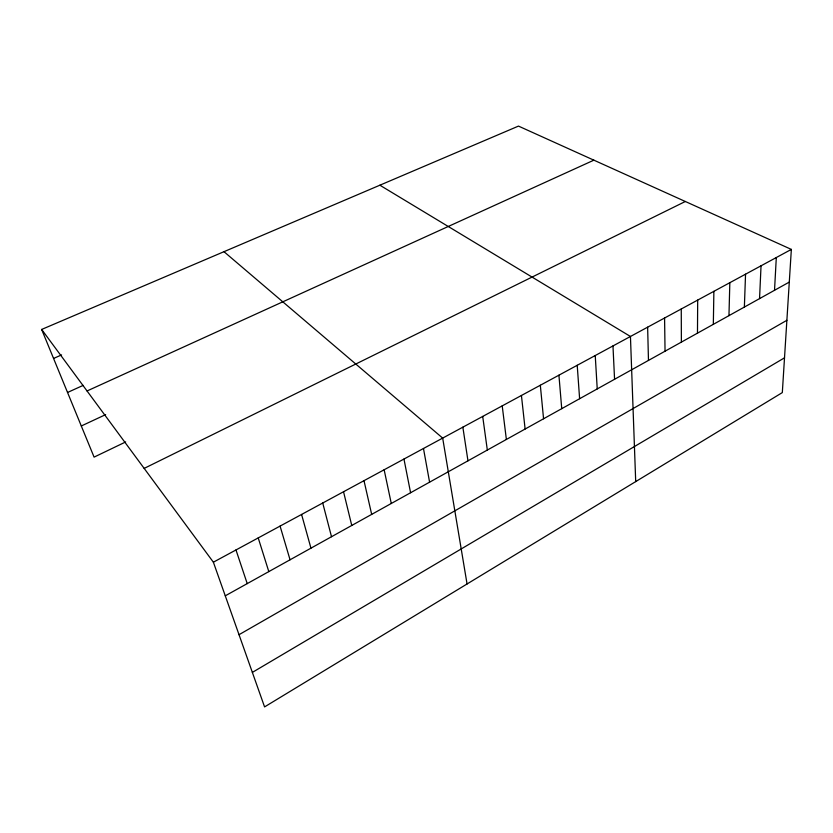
<?xml version="1.0" encoding="UTF-8"?>
<svg xmlns="http://www.w3.org/2000/svg" width="833" height="833" viewBox="0 0 833 833"><rect width="100%" height="100%" fill="white"/><g stroke="black" fill="none" stroke-linecap="round" stroke-linejoin="round"><path stroke-width="1.25" d="M697.471 333.158L697.69 300.088M713.329 324.329L713.881 291.331M728.958 315.634L729.833 282.699M744.369 307.065L745.545 274.192M759.55 298.62L761.039 265.81M774.523 290.29L776.304 257.543M791.35 249.4L782.322 392.593L264.571 706.905L213.373 562.192L41.65 329.441L518.48 126.095L791.35 249.4L213.373 562.192M252.368 672.398L784.509 357.826M239.029 634.694L786.883 320.299M225.274 595.824L789.288 282.085M144.171 468.396L685.33 201.492M125.668 441.948L94.087 457.119L41.65 329.441M81.301 425.986L105.656 414.615M87.048 390.969L593.877 160.165M67.535 392.468L83.165 385.387M53.562 358.44L61.59 354.92M379.879 185.207L630.446 336.48L635.704 481.599M223.983 251.681L442.677 438.096L467.063 583.985M235.978 549.947L247.224 583.61M258.22 537.92L268.809 571.605M280.075 526.092L290.051 559.786M301.577 514.45L310.948 548.156M322.725 503.007L331.513 536.723M343.54 491.751L351.755 525.467M364 480.672L371.674 514.388M384.148 469.77L391.281 503.476M403.963 459.045L410.586 492.74M423.476 448.487L429.589 482.172M462.856 427.173L467.969 460.816M482.703 416.438L487.326 450.049M502.216 405.869L506.37 439.46M521.427 395.477L525.113 429.026M540.325 385.252L543.564 418.77M558.922 375.194L561.734 408.659M577.217 365.281L579.612 398.715M595.241 355.535L597.23 388.917M612.973 345.934L614.567 379.275M647.637 327.171L648.47 360.408M664.578 318.008L665.046 351.193M681.259 308.981L681.384 342.103"/></g></svg>
